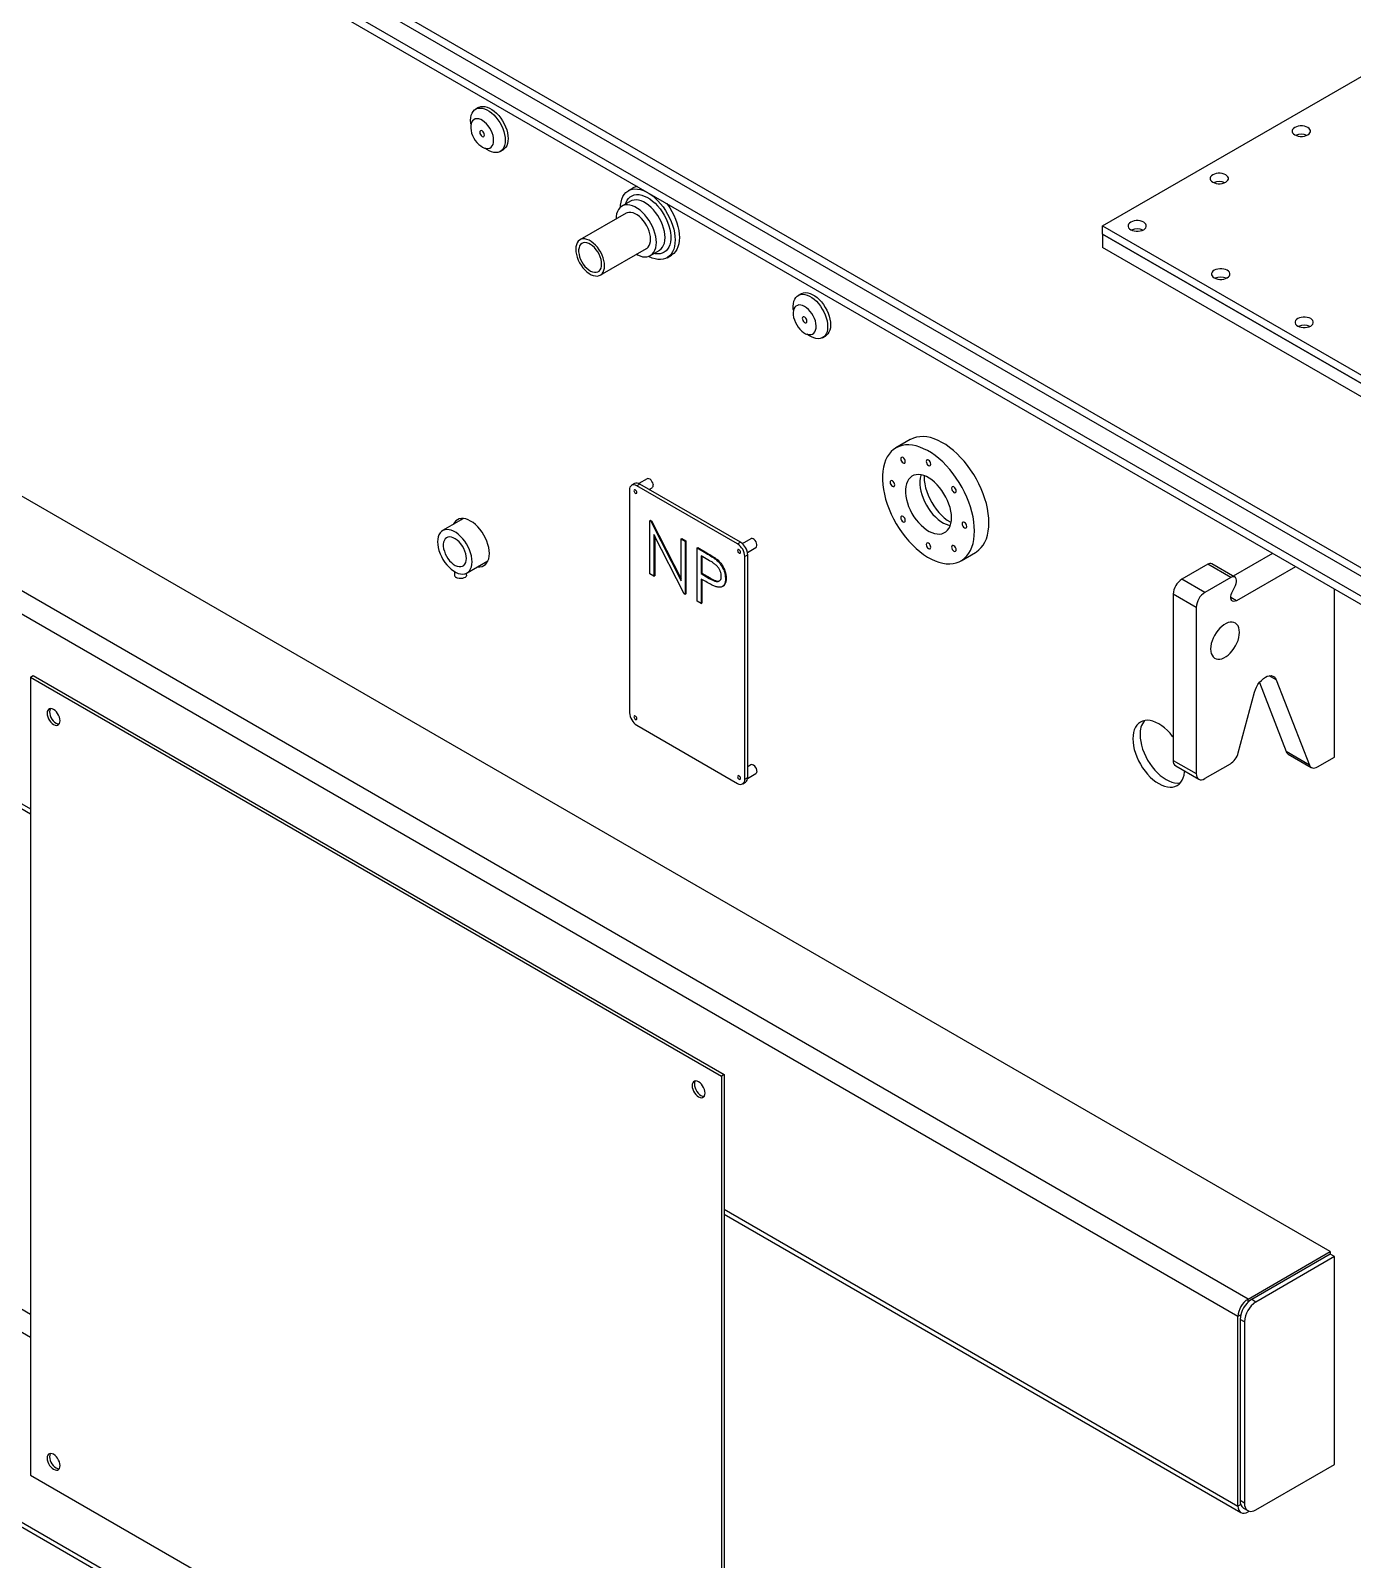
# Model space of a CAD drawing. Header units: inches. Extents: x 0 to 16.5, y 0 to 11.7.
# Drawn here: x 1.264 to 2.532, y 8.217 to 9.684 of the extents above; entities that cross this region are included whole.
import ezdxf

# ---------------------------------------------------------------- set-up
doc = ezdxf.new("R2010")
doc.units = ezdxf.units.IN
doc.header["$MEASUREMENT"] = 0

# ---------------------------------------------------------------- blocks, each defined once
blk = doc.blocks.new('Drawing View43')
at = {"color": 7, "linetype": 'Continuous', "lineweight": 25}
for p, q in [((1.4641, -0.3691), (-0.3672, 0.6881)), ((1.4641, -0.377), (-0.3672, 0.6801)), ((-0.3714, 0.6634), (1.4351, -0.3794)), ((-0.3714, 0.6554), (1.4351, -0.3874)), ((1.1754, -0.0175), (1.8383, 0.3652)), ((0.5767, 0.0961), (0.574, 0.0945)), ((0.5974, 0.0539), (0.6002, 0.0555)), ((0.7246, 0.0186), (0.7204, 0.0162)), ((0.7226, 0.0062), (0.7143, 0.0014)), ((0.7182, -0.0054), (0.674, -0.0309)), ((1.1754, -0.0175), (1.529, -0.2216)), ((1.1754, -0.0254), (1.1754, -0.0175)), ((1.1754, -0.0254), (1.529, -0.2296)), ((1.529, -0.2296), (1.1754, -0.0254)), ((1.1754, -0.0254), (1.1754, -0.0382)), ((0.6935, -0.0647), (0.7377, -0.0392)), ((0.7416, -0.046), (0.7499, -0.0412)), ((1.529, -0.2423), (1.1754, -0.0382)), ((1.3936, -1.0014), (-0.2554, -0.0495)), ((0.7576, -0.048), (0.7617, -0.0456)), ((0.8861, -0.0825), (0.8833, -0.0841)), ((1.3149, -1.0469), (-0.3341, -0.0949)), ((1.3052, -1.0636), (-0.3438, -0.1117)), ((0.9068, -0.1247), (0.9095, -0.1231)), ((0.9909, -0.2225), (0.9771, -0.2305)), ((0.7385, -0.2601), (0.7305, -0.2647)), ((0.7216, -0.2707), (0.7216, -0.4844)), ((0.7264, -0.2647), (0.7236, -0.2663)), ((0.7313, -0.2651), (0.7285, -0.2667)), ((0.8252, -0.3226), (0.7285, -0.2667)), ((0.828, -0.321), (0.7313, -0.2651)), ((0.7403, -0.2704), (0.7434, -0.2686)), ((-0.3438, -0.2935), (0.147, -0.5768)), ((-0.3409, -0.2997), (0.147, -0.5814)), ((0.5623, -0.2982), (0.5422, -0.3098)), ((0.741, -0.3003), (0.7417, -0.2999)), ((0.741, -0.3513), (0.741, -0.3003)), ((0.741, -0.3003), (0.7419, -0.3008)), ((0.7417, -0.2999), (0.7426, -0.3004)), ((0.7419, -0.3008), (0.7426, -0.3004)), ((0.7419, -0.3008), (0.7711, -0.3578)), ((0.7426, -0.3004), (0.7711, -0.356)), ((0.7741, -0.3704), (0.745, -0.3135)), ((0.745, -0.3135), (0.745, -0.3536)), ((0.7457, -0.3149), (0.7457, -0.3532)), ((0.7711, -0.3176), (0.7718, -0.3172)), ((0.7711, -0.3578), (0.7711, -0.3176)), ((0.7711, -0.3176), (0.775, -0.3199)), ((0.7718, -0.3172), (0.7757, -0.3195)), ((0.775, -0.3199), (0.7757, -0.3195)), ((0.775, -0.3199), (0.775, -0.3709)), ((0.7757, -0.3195), (0.7757, -0.3705)), ((0.8252, -0.3226), (0.828, -0.321)), ((0.838, -0.3175), (0.8297, -0.3223)), ((0.7864, -0.3264), (0.7871, -0.3261)), ((0.7864, -0.3264), (0.795, -0.3315)), ((0.7864, -0.3775), (0.7864, -0.3264)), ((0.7871, -0.3261), (0.7957, -0.3311)), ((0.7984, -0.3386), (0.7903, -0.334)), ((0.7903, -0.334), (0.7903, -0.351)), ((0.791, -0.3344), (0.791, -0.3506)), ((0.795, -0.3315), (0.7957, -0.3311)), ((0.8349, -0.3329), (0.8321, -0.3345)), ((0.8321, -0.5482), (0.8321, -0.3345)), ((0.8346, -0.3307), (0.8428, -0.326)), ((0.8349, -0.5466), (0.8349, -0.3329)), ((1.0396, -0.3387), (1.0534, -0.3308)), ((1.3384, -0.3316), (1.3006, -0.3534)), ((0.5536, -0.349), (0.5536, -0.3524)), ((0.5653, -0.3524), (0.5653, -0.3506)), ((0.5657, -0.3504), (0.5857, -0.3388)), ((0.745, -0.3536), (0.741, -0.3513)), ((0.791, -0.3506), (0.7903, -0.351)), ((0.7903, -0.351), (0.7981, -0.3556)), ((0.791, -0.3506), (0.7988, -0.3552)), ((0.8051, -0.338), (0.8058, -0.3376)), ((1.2762, -0.342), (1.2514, -0.3563)), ((1.2983, -0.3547), (1.2762, -0.342)), ((1.3022, -0.3543), (1.2801, -0.3416)), ((1.3605, -0.3444), (1.3039, -0.3771)), ((0.745, -0.3536), (0.7457, -0.3532)), ((0.7935, -0.358), (0.7903, -0.3562)), ((0.7903, -0.3562), (0.7903, -0.3798)), ((0.791, -0.3566), (0.791, -0.3794)), ((0.7988, -0.3552), (0.7981, -0.3556)), ((0.8104, -0.3635), (0.8113, -0.363)), ((0.8136, -0.3558), (0.8143, -0.3554)), ((1.2735, -0.3691), (1.2514, -0.3563)), ((1.2983, -0.3547), (1.2735, -0.3691)), ((1.2994, -0.3694), (1.3028, -0.3624)), ((1.3978, -0.527), (1.3978, -0.3659)), ((0.775, -0.3709), (0.7741, -0.3704)), ((0.775, -0.3709), (0.7757, -0.3705)), ((0.7903, -0.3798), (0.7864, -0.3775)), ((0.7903, -0.3798), (0.791, -0.3794)), ((1.2652, -0.3834), (1.2431, -0.3707)), ((1.2431, -0.3707), (1.2431, -0.5302)), ((1.3039, -0.3771), (1.2983, -0.3739)), ((1.2652, -0.3834), (1.2652, -0.5429)), ((0.147, -0.4503), (0.1493, -0.4489)), ((0.147, -0.4503), (0.147, -1.2158)), ((0.147, -0.4503), (0.8099, -0.833)), ((0.1493, -0.4489), (0.8122, -0.8316)), ((1.3419, -0.4528), (1.3353, -0.449)), ((1.3419, -0.4528), (1.3737, -0.5346)), ((1.3055, -0.5229), (1.3211, -0.4648)), ((1.3258, -0.4555), (1.3516, -0.5218)), ((0.7285, -0.4964), (0.8252, -0.5522)), ((1.3737, -0.5346), (1.3516, -0.5218)), ((1.3535, -0.5242), (1.3756, -0.537)), ((1.3815, -0.5364), (1.3978, -0.527)), ((0.838, -0.5344), (0.8349, -0.5362)), ((1.2431, -0.5302), (1.2652, -0.5429)), ((1.2455, -0.5355), (1.2676, -0.5483)), ((1.2977, -0.5337), (1.2735, -0.5477)), ((0.8301, -0.5527), (0.8328, -0.5511)), ((0.8321, -0.5482), (0.8349, -0.5466)), ((0.8348, -0.5475), (0.8428, -0.5429)), ((0.147, -1.0616), (-0.3341, -0.7839)), ((0.147, -1.0839), (-0.3438, -0.8006)), ((0.8122, -0.8316), (0.8099, -0.833)), ((0.8099, -0.833), (0.8099, -1.5985)), ((0.8122, -0.8316), (0.8122, -1.5971)), ((0.8122, -0.9608), (1.3052, -1.2454)), ((0.8122, -0.9654), (1.3081, -1.2517)), ((-0.3438, -0.9824), (1.3052, -1.9344)), ((-0.3409, -0.9887), (1.3081, -1.9406)), ((1.3149, -1.0469), (1.3936, -1.0014)), ((1.3936, -1.0038), (1.3184, -1.0473)), ((1.3978, -1.0062), (1.3225, -1.0497)), ((1.3936, -1.0014), (1.3936, -1.0038)), ((1.3978, -1.0062), (1.3936, -1.0038)), ((1.3978, -1.2056), (1.3978, -1.0062)), ((1.3149, -1.0499), (1.3149, -1.0469)), ((1.3225, -1.0497), (1.3184, -1.0473)), ((1.3079, -1.0621), (1.3052, -1.0636)), ((1.3052, -1.2454), (1.3052, -1.0636)), ((1.3115, -1.0688), (1.3073, -1.0664)), ((1.3073, -1.0664), (1.3073, -1.2402)), ((1.3115, -1.0688), (1.3115, -1.2426)), ((0.147, -1.2158), (0.8099, -1.5985)), ((1.3225, -1.249), (1.3978, -1.2056)), ((1.3079, -1.2439), (1.3052, -1.2454)), ((1.3115, -1.2426), (1.3073, -1.2402)), ((1.3105, -1.2474), (1.3147, -1.2498)), ((1.3149, -1.2499), (1.3149, -1.251)), ((1.3161, -1.2503), (1.3149, -1.251))]:
    blk.add_line(p, q, dxfattribs=at)
at = {"color": 7, "linetype": 'Continuous', "lineweight": 25, "flags": 128}
for points in [[(0.5691, 0.0838), (0.5693, 0.0863), (0.5697, 0.0886), (0.5705, 0.0906), (0.5715, 0.0923), (0.5728, 0.0937), (0.5744, 0.0947), (0.5761, 0.0953), (0.5781, 0.0956), (0.5802, 0.0954), (0.5823, 0.0949), (0.5846, 0.0939), (0.5868, 0.0926), (0.5891, 0.091), (0.5913, 0.089), (0.5933, 0.0868), (0.5953, 0.0843), (0.597, 0.0817), (0.5986, 0.0789), (0.5999, 0.076), (0.6009, 0.073), (0.6017, 0.0701), (0.6021, 0.0673), (0.6023, 0.0646), (0.6021, 0.0621), (0.6017, 0.0598), (0.6009, 0.0578), (0.5999, 0.0561), (0.5986, 0.0547), (0.597, 0.0537), (0.5953, 0.053), (0.5933, 0.0528), (0.5913, 0.053), (0.5891, 0.0535), (0.5868, 0.0544), (0.5846, 0.0558), (0.5827, 0.0571)], [(0.5767, 0.0961), (0.5772, 0.0963), (0.5789, 0.0969), (0.5808, 0.0972), (0.5829, 0.097), (0.5851, 0.0965), (0.5873, 0.0955), (0.5896, 0.0942), (0.5918, 0.0926), (0.594, 0.0906), (0.5961, 0.0884), (0.598, 0.0859), (0.5998, 0.0832), (0.6013, 0.0804), (0.6026, 0.0776), (0.6037, 0.0746), (0.6044, 0.0717), (0.6049, 0.0689), (0.605, 0.0662), (0.6049, 0.0637), (0.6044, 0.0614), (0.6037, 0.0594), (0.6026, 0.0577), (0.6013, 0.0563), (0.6002, 0.0555)], [(0.5694, 0.0801), (0.5693, 0.0811), (0.5691, 0.0838)], [(0.5912, 0.0646), (0.5911, 0.0669), (0.5906, 0.0692), (0.5898, 0.0717), (0.5888, 0.0741), (0.5875, 0.0764), (0.586, 0.0785), (0.5843, 0.0805), (0.5825, 0.0821), (0.5806, 0.0835), (0.5788, 0.0845), (0.5769, 0.0851), (0.5752, 0.0853), (0.5736, 0.0851), (0.5722, 0.0844), (0.571, 0.0834), (0.5701, 0.0821), (0.5695, 0.0804), (0.5692, 0.0784), (0.5692, 0.0763), (0.5695, 0.074), (0.5701, 0.0716), (0.571, 0.0691), (0.5722, 0.0668), (0.5736, 0.0645), (0.5752, 0.0625), (0.5769, 0.0607), (0.5788, 0.0592), (0.5806, 0.058), (0.5825, 0.0572), (0.5843, 0.0568), (0.586, 0.0568), (0.5875, 0.0572), (0.5888, 0.058), (0.5898, 0.0592), (0.5906, 0.0607), (0.5911, 0.0626), (0.5912, 0.0646)], [(0.5824, 0.0697), (0.5822, 0.0708), (0.5817, 0.0719), (0.581, 0.0729), (0.5802, 0.0736), (0.5793, 0.0739), (0.5786, 0.0737), (0.5781, 0.0732), (0.578, 0.0723), (0.5781, 0.0712), (0.5786, 0.0701), (0.5793, 0.0691), (0.5802, 0.0684), (0.581, 0.0681), (0.5817, 0.0683), (0.5822, 0.0688), (0.5824, 0.0697)], [(1.3598, 0.077), (1.3586, 0.0761), (1.3577, 0.0751), (1.3573, 0.074), (1.3573, 0.0728), (1.3577, 0.0717), (1.3586, 0.0707), (1.3598, 0.0698), (1.3613, 0.0691), (1.3631, 0.0686), (1.365, 0.0684), (1.367, 0.0684), (1.3689, 0.0686), (1.3707, 0.0691), (1.3722, 0.0698), (1.3734, 0.0707), (1.3743, 0.0717), (1.3747, 0.0728), (1.3747, 0.074), (1.3743, 0.0751), (1.3734, 0.0761), (1.3722, 0.077), (1.3707, 0.0777), (1.3689, 0.0782), (1.367, 0.0785), (1.365, 0.0785), (1.3631, 0.0782), (1.3613, 0.0777), (1.3598, 0.077)], [(1.2811, 0.0316), (1.2798, 0.0307), (1.279, 0.0296), (1.2785, 0.0285), (1.2785, 0.0274), (1.279, 0.0263), (1.2798, 0.0253), (1.2811, 0.0244), (1.2826, 0.0237), (1.2844, 0.0232), (1.2863, 0.0229), (1.2883, 0.0229), (1.2902, 0.0232), (1.292, 0.0237), (1.2935, 0.0244), (1.2947, 0.0253), (1.2956, 0.0263), (1.296, 0.0274), (1.296, 0.0285), (1.2956, 0.0296), (1.2947, 0.0307), (1.2935, 0.0316), (1.292, 0.0323), (1.2902, 0.0328), (1.2883, 0.033), (1.2863, 0.033), (1.2844, 0.0328), (1.2826, 0.0323), (1.2811, 0.0316)], [(0.7128, 0.0003), (0.7129, 0.0024), (0.7134, 0.0054), (0.7141, 0.0081), (0.7152, 0.0106), (0.7165, 0.0127), (0.7181, 0.0145), (0.7199, 0.0159), (0.722, 0.017), (0.7243, 0.0177), (0.7267, 0.018), (0.7293, 0.0179), (0.732, 0.0174), (0.7348, 0.0165), (0.7376, 0.0152), (0.7404, 0.0135), (0.7432, 0.0116), (0.746, 0.0092), (0.7487, 0.0066), (0.7513, 0.0038), (0.7537, 0.0007), (0.756, -0.0026), (0.7581, -0.0061), (0.7599, -0.0096), (0.7615, -0.0133), (0.7628, -0.0169), (0.7639, -0.0206), (0.7646, -0.0242), (0.7651, -0.0277), (0.7652, -0.031), (0.7651, -0.0342), (0.7646, -0.0372), (0.7639, -0.0399), (0.7628, -0.0424), (0.7615, -0.0445), (0.7599, -0.0463), (0.7581, -0.0477), (0.756, -0.0488), (0.7537, -0.0495), (0.7513, -0.0498), (0.7487, -0.0497), (0.746, -0.0491), (0.7432, -0.0483), (0.7404, -0.047), (0.7399, -0.0467)], [(0.7473, -0.0334), (0.7471, -0.0306), (0.7467, -0.0275), (0.7459, -0.0244), (0.7449, -0.0213), (0.7436, -0.0182), (0.742, -0.0151), (0.7403, -0.0122), (0.7383, -0.0094), (0.7362, -0.0068), (0.7339, -0.0045), (0.7316, -0.0024), (0.7292, -0.0007), (0.7267, 0.0007), (0.7243, 0.0017), (0.722, 0.0024), (0.7197, 0.0027), (0.7176, 0.0026), (0.7156, 0.002), (0.7139, 0.0011), (0.7123, -0.0001), (0.711, -0.0017), (0.71, -0.0037), (0.7092, -0.0059), (0.7088, -0.0084), (0.7086, -0.0109)], [(0.7178, 0.0034), (0.7183, 0.0049), (0.7193, 0.0071), (0.7207, 0.0089), (0.7223, 0.0104), (0.7241, 0.0115), (0.7261, 0.0123), (0.7283, 0.0126), (0.7307, 0.0125), (0.7332, 0.0121), (0.7357, 0.0112), (0.7383, 0.01), (0.741, 0.0084), (0.7436, 0.0064), (0.7461, 0.0042), (0.7485, 0.0017), (0.7508, -0.0011), (0.7529, -0.0041), (0.7549, -0.0073), (0.7566, -0.0106), (0.758, -0.0139), (0.7592, -0.0173), (0.7601, -0.0206), (0.7607, -0.0239), (0.7611, -0.0271), (0.7611, -0.0301), (0.7607, -0.033), (0.7601, -0.0356), (0.7592, -0.0379), (0.758, -0.0399), (0.7566, -0.0415), (0.7549, -0.0428), (0.7529, -0.0437), (0.7508, -0.0443), (0.7485, -0.0444), (0.7461, -0.0442), (0.7451, -0.0439)], [(0.7499, -0.0412), (0.7503, -0.0409), (0.7519, -0.0396), (0.7532, -0.038), (0.7542, -0.0361), (0.755, -0.0339), (0.7554, -0.0314), (0.7556, -0.0287), (0.7554, -0.0258), (0.755, -0.0228), (0.7542, -0.0197), (0.7532, -0.0165), (0.7519, -0.0134), (0.7503, -0.0103), (0.7486, -0.0074), (0.7466, -0.0046), (0.7445, -0.002), (0.7422, 0.0003), (0.7399, 0.0023), (0.7375, 0.0041), (0.735, 0.0055), (0.7326, 0.0065), (0.7303, 0.0072), (0.728, 0.0075), (0.7259, 0.0073), (0.7239, 0.0068), (0.7226, 0.0062)], [(0.7573, 0.0039), (0.7579, 0.0031), (0.7601, -0.0002), (0.7622, -0.0037), (0.764, -0.0072), (0.7656, -0.0109), (0.767, -0.0145), (0.768, -0.0182), (0.7688, -0.0218), (0.7692, -0.0253), (0.7694, -0.0287), (0.7692, -0.0318), (0.7688, -0.0348), (0.768, -0.0375), (0.767, -0.04), (0.7656, -0.0421), (0.764, -0.0439), (0.7622, -0.0453), (0.7617, -0.0456)], [(0.7418, -0.0302), (0.7416, -0.0278), (0.7411, -0.0252), (0.7404, -0.0225), (0.7394, -0.0199), (0.7381, -0.0173), (0.7366, -0.0148), (0.7349, -0.0125), (0.733, -0.0103), (0.731, -0.0085), (0.729, -0.007), (0.7269, -0.0058), (0.7249, -0.005), (0.7229, -0.0045), (0.721, -0.0045), (0.7193, -0.0048), (0.7182, -0.0054)], [(1.2023, -0.0139), (1.2011, -0.0148), (1.2003, -0.0158), (1.1998, -0.0169), (1.1998, -0.018), (1.2003, -0.0192), (1.2011, -0.0202), (1.2023, -0.0211), (1.2039, -0.0218), (1.2057, -0.0223), (1.2076, -0.0225), (1.2095, -0.0225), (1.2115, -0.0223), (1.2132, -0.0218), (1.2148, -0.0211), (1.216, -0.0202), (1.2169, -0.0192), (1.2173, -0.018), (1.2173, -0.0169), (1.2169, -0.0158), (1.216, -0.0148), (1.2148, -0.0139), (1.2132, -0.0132), (1.2115, -0.0127), (1.2095, -0.0124), (1.2076, -0.0124), (1.2057, -0.0127), (1.2039, -0.0132), (1.2023, -0.0139)], [(0.6976, -0.0558), (0.6974, -0.0533), (0.697, -0.0507), (0.6962, -0.0481), (0.6952, -0.0454), (0.6939, -0.0428), (0.6924, -0.0403), (0.6907, -0.038), (0.6888, -0.0359), (0.6868, -0.034), (0.6848, -0.0325), (0.6827, -0.0313), (0.6807, -0.0305), (0.6787, -0.03), (0.6769, -0.03), (0.6751, -0.0303), (0.6736, -0.0311), (0.6723, -0.0322), (0.6713, -0.0337), (0.6706, -0.0355), (0.6701, -0.0375), (0.6699, -0.0398), (0.6701, -0.0423), (0.6706, -0.0449), (0.6713, -0.0475), (0.6723, -0.0502), (0.6736, -0.0528), (0.6751, -0.0553), (0.6769, -0.0576), (0.6787, -0.0597), (0.6807, -0.0616), (0.6827, -0.0631), (0.6848, -0.0643), (0.6868, -0.0651), (0.6888, -0.0655), (0.6907, -0.0656), (0.6924, -0.0652), (0.6939, -0.0645), (0.6952, -0.0634), (0.6962, -0.0619), (0.697, -0.0601), (0.6974, -0.058), (0.6976, -0.0558)], [(0.6948, -0.0542), (0.6946, -0.0519), (0.6942, -0.0496), (0.6934, -0.0471), (0.6924, -0.0447), (0.6911, -0.0424), (0.6895, -0.0403), (0.6879, -0.0383), (0.6861, -0.0367), (0.6842, -0.0353), (0.6824, -0.0343), (0.6805, -0.0337), (0.6788, -0.0335), (0.6772, -0.0337), (0.6758, -0.0344), (0.6746, -0.0354), (0.6737, -0.0367), (0.6731, -0.0384), (0.6727, -0.0404), (0.6727, -0.0425), (0.6731, -0.0448), (0.6737, -0.0472), (0.6746, -0.0496), (0.6758, -0.052), (0.6772, -0.0543), (0.6788, -0.0563), (0.6805, -0.0581), (0.6824, -0.0596), (0.6842, -0.0608), (0.6861, -0.0616), (0.6879, -0.062), (0.6895, -0.062), (0.6911, -0.0616), (0.6924, -0.0608), (0.6934, -0.0596), (0.6942, -0.0581), (0.6946, -0.0562), (0.6948, -0.0542)], [(0.7281, -0.0447), (0.7292, -0.0453), (0.7316, -0.0463), (0.7339, -0.047), (0.7362, -0.0472), (0.7383, -0.0471), (0.7403, -0.0466), (0.742, -0.0457), (0.7436, -0.0444), (0.7449, -0.0428), (0.7459, -0.0409), (0.7467, -0.0386), (0.7471, -0.0361), (0.7473, -0.0334)], [(0.7377, -0.0392), (0.7381, -0.039), (0.7394, -0.0378), (0.7404, -0.0364), (0.7411, -0.0346), (0.7416, -0.0325), (0.7418, -0.0302)], [(1.2825, -0.0601), (1.2812, -0.061), (1.2804, -0.062), (1.2799, -0.0631), (1.2799, -0.0643), (1.2804, -0.0654), (1.2812, -0.0664), (1.2825, -0.0673), (1.284, -0.068), (1.2858, -0.0685), (1.2877, -0.0688), (1.2896, -0.0688), (1.2916, -0.0685), (1.2933, -0.068), (1.2949, -0.0673), (1.2961, -0.0664), (1.297, -0.0654), (1.2974, -0.0643), (1.2974, -0.0631), (1.297, -0.062), (1.2961, -0.061), (1.2949, -0.0601), (1.2933, -0.0594), (1.2916, -0.0589), (1.2896, -0.0587), (1.2877, -0.0587), (1.2858, -0.0589), (1.284, -0.0594), (1.2825, -0.0601)], [(0.8787, -0.0984), (0.8786, -0.0972), (0.8785, -0.0946), (0.8787, -0.0921), (0.8792, -0.0898), (0.88, -0.0878), (0.881, -0.0861), (0.8823, -0.0848), (0.8839, -0.0838), (0.8857, -0.0832), (0.8876, -0.083), (0.8897, -0.0832), (0.8919, -0.0838), (0.8942, -0.0848), (0.8964, -0.0861)], [(0.8861, -0.0825), (0.8867, -0.0822), (0.8885, -0.0816), (0.8904, -0.0814), (0.8925, -0.0816), (0.8947, -0.0822), (0.8969, -0.0832), (0.8992, -0.0845)], [(0.8964, -0.0861), (0.8987, -0.0878), (0.9008, -0.0898), (0.9029, -0.092), (0.9048, -0.0945), (0.9065, -0.0972), (0.9081, -0.1), (0.9093, -0.1029), (0.9103, -0.1058), (0.9111, -0.1087), (0.9115, -0.1115), (0.9116, -0.1142), (0.9114, -0.1167), (0.911, -0.119), (0.9102, -0.121), (0.9091, -0.1227), (0.9078, -0.124), (0.9062, -0.125), (0.9044, -0.1256), (0.9025, -0.1258), (0.9004, -0.1256), (0.8982, -0.125), (0.896, -0.124), (0.8937, -0.1227), (0.892, -0.1214)], [(0.8992, -0.0845), (0.9014, -0.0862), (0.9036, -0.0882), (0.9056, -0.0904), (0.9076, -0.0929), (0.9093, -0.0956), (0.9108, -0.0984), (0.9121, -0.1013), (0.9131, -0.1042), (0.9138, -0.1071), (0.9143, -0.1099), (0.9144, -0.1126), (0.9142, -0.1151), (0.9137, -0.1174), (0.9129, -0.1194), (0.9119, -0.1211), (0.9105, -0.1224), (0.9095, -0.1231)], [(0.8886, -0.1198), (0.8905, -0.1209), (0.8924, -0.1215), (0.8941, -0.1218), (0.8958, -0.1217), (0.8972, -0.1212), (0.8984, -0.1203), (0.8994, -0.119), (0.9001, -0.1174), (0.9005, -0.1155), (0.9006, -0.1134), (0.9003, -0.1111), (0.8998, -0.1087), (0.8989, -0.1063), (0.8978, -0.1039), (0.8965, -0.1016), (0.8949, -0.0995), (0.8932, -0.0976), (0.8914, -0.0961), (0.8895, -0.0948), (0.8876, -0.0939), (0.8858, -0.0934), (0.8841, -0.0933), (0.8826, -0.0937), (0.8812, -0.0944), (0.8801, -0.0955), (0.8793, -0.0969), (0.8787, -0.0987), (0.8785, -0.1007), (0.8786, -0.1029), (0.879, -0.1053), (0.8797, -0.1077), (0.8807, -0.1101), (0.8819, -0.1124), (0.8834, -0.1146), (0.885, -0.1166), (0.8868, -0.1184), (0.8886, -0.1198)], [(0.8894, -0.11), (0.8902, -0.1104), (0.891, -0.1104), (0.8915, -0.1099), (0.8917, -0.1091), (0.8917, -0.108), (0.8912, -0.1069), (0.8906, -0.1059), (0.8897, -0.1051), (0.8889, -0.1048), (0.8881, -0.1048), (0.8876, -0.1053), (0.8873, -0.1061), (0.8874, -0.1071), (0.8878, -0.1083), (0.8885, -0.1093), (0.8894, -0.11)], [(1.3626, -0.1064), (1.3613, -0.1073), (1.3605, -0.1083), (1.36, -0.1094), (1.36, -0.1105), (1.3605, -0.1116), (1.3613, -0.1127), (1.3626, -0.1135), (1.3641, -0.1143), (1.3659, -0.1147), (1.3678, -0.115), (1.3698, -0.115), (1.3717, -0.1147), (1.3734, -0.1143), (1.375, -0.1135), (1.3762, -0.1127), (1.3771, -0.1116), (1.3775, -0.1105), (1.3775, -0.1094), (1.3771, -0.1083), (1.3762, -0.1073), (1.375, -0.1064), (1.3734, -0.1057), (1.3717, -0.1052), (1.3698, -0.1049), (1.3678, -0.1049), (1.3659, -0.1052), (1.3641, -0.1057), (1.3626, -0.1064)], [(1.0663, -0.3021), (1.0662, -0.2978), (1.0657, -0.2933), (1.0649, -0.2886), (1.0639, -0.2839), (1.0625, -0.2792), (1.0608, -0.2744), (1.0589, -0.2696), (1.0568, -0.2649), (1.0543, -0.2603), (1.0517, -0.2558), (1.0488, -0.2514), (1.0458, -0.2472), (1.0426, -0.2432), (1.0392, -0.2395), (1.0358, -0.236), (1.0322, -0.2328), (1.0286, -0.2299), (1.0249, -0.2273), (1.0212, -0.2251), (1.0175, -0.2232), (1.0138, -0.2217), (1.0102, -0.2206), (1.0067, -0.2199), (1.0033, -0.2196), (1, -0.2197), (0.9969, -0.2202), (0.9939, -0.221), (0.9912, -0.2223), (0.9909, -0.2225)], [(1.0525, -0.3101), (1.0523, -0.3057), (1.0519, -0.3012), (1.0511, -0.2966), (1.05, -0.2919), (1.0487, -0.2871), (1.047, -0.2824), (1.0451, -0.2776), (1.0429, -0.2729), (1.0405, -0.2683), (1.0379, -0.2637), (1.035, -0.2594), (1.032, -0.2552), (1.0288, -0.2512), (1.0254, -0.2474), (1.022, -0.2439), (1.0184, -0.2407), (1.0148, -0.2378), (1.0111, -0.2353), (1.0074, -0.233), (1.0037, -0.2312), (1, -0.2297), (0.9964, -0.2286), (0.9929, -0.2279), (0.9895, -0.2276), (0.9862, -0.2276), (0.9831, -0.2281), (0.9801, -0.229), (0.9774, -0.2303), (0.9749, -0.2319), (0.9726, -0.234), (0.9705, -0.2363), (0.9687, -0.2391), (0.9672, -0.2421), (0.966, -0.2454), (0.9651, -0.249), (0.9645, -0.2529), (0.9642, -0.257), (0.9642, -0.2612), (0.9645, -0.2657), (0.9651, -0.2703), (0.966, -0.2749), (0.9672, -0.2797), (0.9687, -0.2844), (0.9705, -0.2892), (0.9726, -0.294), (0.9749, -0.2986), (0.9774, -0.3032), (0.9801, -0.3077), (0.9831, -0.3119), (0.9862, -0.316), (0.9895, -0.3199), (0.9929, -0.3235), (0.9964, -0.3269), (1, -0.3299), (1.0037, -0.3327), (1.0074, -0.3351), (1.0111, -0.3371), (1.0148, -0.3388), (1.0184, -0.3401), (1.022, -0.341), (1.0254, -0.3415), (1.0288, -0.3416), (1.032, -0.3414), (1.035, -0.3407), (1.0379, -0.3396), (1.0405, -0.3381), (1.0429, -0.3363), (1.0451, -0.3341), (1.047, -0.3315), (1.0487, -0.3287), (1.05, -0.3255), (1.0511, -0.322), (1.0519, -0.3183), (1.0523, -0.3143), (1.0525, -0.3101)], [(0.9861, -0.2436), (0.9859, -0.2425), (0.9855, -0.2414), (0.9847, -0.2404), (0.9839, -0.2397), (0.983, -0.2394), (0.9823, -0.2396), (0.9818, -0.2401), (0.9817, -0.241), (0.9818, -0.2421), (0.9823, -0.2432), (0.983, -0.2442), (0.9839, -0.2449), (0.9847, -0.2452), (0.9855, -0.245), (0.9859, -0.2445), (0.9861, -0.2436)], [(1.0105, -0.246), (1.0104, -0.2449), (1.0099, -0.2438), (1.0092, -0.2428), (1.0083, -0.2422), (1.0075, -0.2419), (1.0067, -0.242), (1.0063, -0.2426), (1.0061, -0.2434), (1.0063, -0.2445), (1.0067, -0.2456), (1.0075, -0.2466), (1.0083, -0.2473), (1.0092, -0.2476), (1.0099, -0.2474), (1.0104, -0.2469), (1.0105, -0.246)], [(0.7444, -0.2663), (0.7443, -0.2651), (0.7438, -0.2638), (0.7431, -0.2625), (0.7422, -0.2614), (0.7412, -0.2605), (0.7402, -0.26), (0.7392, -0.2599), (0.7385, -0.2601)], [(0.976, -0.2659), (0.9758, -0.2649), (0.9754, -0.2638), (0.9746, -0.2628), (0.9738, -0.2621), (0.9729, -0.2618), (0.9722, -0.2619), (0.9717, -0.2625), (0.9716, -0.2634), (0.9717, -0.2645), (0.9722, -0.2656), (0.9729, -0.2665), (0.9738, -0.2672), (0.9746, -0.2675), (0.9754, -0.2674), (0.9758, -0.2668), (0.976, -0.2659)], [(1.0304, -0.2974), (1.0303, -0.2942), (1.0298, -0.291), (1.029, -0.2877), (1.028, -0.2843), (1.0266, -0.2809), (1.025, -0.2776), (1.0232, -0.2744), (1.0212, -0.2713), (1.019, -0.2684), (1.0166, -0.2657), (1.0141, -0.2633), (1.0116, -0.2612), (1.009, -0.2595), (1.0063, -0.258), (1.0038, -0.257), (1.0012, -0.2563), (0.9988, -0.2561), (0.9965, -0.2562), (0.9944, -0.2567), (0.9925, -0.2577), (0.9907, -0.259), (0.9893, -0.2606), (0.9881, -0.2626), (0.9872, -0.2649), (0.9866, -0.2675), (0.9862, -0.2703), (0.9862, -0.2734), (0.9866, -0.2766), (0.9872, -0.2798), (0.9881, -0.2832), (0.9893, -0.2866), (0.9907, -0.2899), (0.9925, -0.2932), (0.9944, -0.2964), (0.9965, -0.2994), (0.9988, -0.3021), (1.0012, -0.3047), (1.0038, -0.3069), (1.0063, -0.3089), (1.009, -0.3105), (1.0116, -0.3117), (1.0141, -0.3126), (1.0166, -0.313), (1.019, -0.3131), (1.0212, -0.3128), (1.0232, -0.312), (1.025, -0.3109), (1.0266, -0.3094), (1.028, -0.3076), (1.029, -0.3054), (1.0298, -0.303), (1.0303, -0.3003), (1.0304, -0.2974)], [(1.0012, -0.2563), (1.001, -0.257), (1.0004, -0.2596), (1.0001, -0.2624), (1.0001, -0.2654), (1.0004, -0.2686), (1.001, -0.2719), (1.0019, -0.2752), (1.0031, -0.2786), (1.0046, -0.282), (1.0063, -0.2852), (1.0082, -0.2884), (1.0103, -0.2914), (1.0126, -0.2942), (1.015, -0.2967), (1.0176, -0.299), (1.0202, -0.3009), (1.0228, -0.3025), (1.0254, -0.3037), (1.0279, -0.3046), (1.0292, -0.3049)], [(1.0042, -0.2571), (1.0042, -0.2583), (1.0043, -0.2616), (1.0048, -0.265), (1.0056, -0.2686), (1.0066, -0.2722), (1.008, -0.2758), (1.0096, -0.2793), (1.0114, -0.2828), (1.0135, -0.2861), (1.0158, -0.2893), (1.0182, -0.2923), (1.0208, -0.295), (1.0235, -0.2974), (1.0262, -0.2996), (1.029, -0.3013), (1.03, -0.3019)], [(0.7285, -0.2731), (0.7284, -0.2725), (0.7281, -0.2718), (0.7277, -0.2712), (0.7271, -0.2707), (0.7266, -0.2705), (0.7262, -0.2706), (0.7259, -0.271), (0.7258, -0.2715), (0.7259, -0.2722), (0.7262, -0.2729), (0.7266, -0.2735), (0.7271, -0.2739), (0.7277, -0.2741), (0.7281, -0.274), (0.7284, -0.2737), (0.7285, -0.2731)], [(1.0349, -0.2718), (1.0348, -0.2707), (1.0343, -0.2696), (1.0336, -0.2686), (1.0327, -0.2679), (1.0319, -0.2676), (1.0312, -0.2678), (1.0307, -0.2683), (1.0305, -0.2692), (1.0307, -0.2703), (1.0312, -0.2714), (1.0319, -0.2724), (1.0327, -0.2731), (1.0336, -0.2734), (1.0343, -0.2732), (1.0348, -0.2727), (1.0349, -0.2718)], [(0.5871, -0.3317), (0.5869, -0.3289), (0.5865, -0.326), (0.5857, -0.323), (0.5847, -0.3199), (0.5834, -0.3169), (0.5818, -0.314), (0.5801, -0.3112), (0.5781, -0.3085), (0.576, -0.3061), (0.5738, -0.304), (0.5715, -0.3021), (0.5691, -0.3006), (0.5668, -0.2994), (0.5645, -0.2986), (0.5623, -0.2982), (0.5602, -0.2982), (0.5582, -0.2986), (0.5564, -0.2993), (0.5549, -0.3005), (0.5536, -0.302), (0.5525, -0.3038), (0.5525, -0.3038)], [(0.5604, -0.2982), (0.5594, -0.2998), (0.5594, -0.2999)], [(0.9861, -0.3), (0.9859, -0.2989), (0.9855, -0.2978), (0.9847, -0.2968), (0.9839, -0.2961), (0.983, -0.2958), (0.9823, -0.296), (0.9818, -0.2965), (0.9817, -0.2974), (0.9818, -0.2985), (0.9823, -0.2996), (0.983, -0.3006), (0.9839, -0.3013), (0.9847, -0.3016), (0.9855, -0.3014), (0.9859, -0.3009), (0.9861, -0.3)], [(1.0451, -0.3058), (1.0449, -0.3047), (1.0444, -0.3036), (1.0437, -0.3026), (1.0428, -0.302), (1.042, -0.3017), (1.0413, -0.3018), (1.0408, -0.3024), (1.0406, -0.3032), (1.0408, -0.3043), (1.0413, -0.3054), (1.042, -0.3064), (1.0428, -0.3071), (1.0437, -0.3074), (1.0444, -0.3072), (1.0449, -0.3067), (1.0451, -0.3058)], [(1.0534, -0.3308), (1.0543, -0.3302), (1.0568, -0.3283), (1.0589, -0.3261), (1.0608, -0.3236), (1.0625, -0.3207), (1.0639, -0.3175), (1.0649, -0.314), (1.0657, -0.3103), (1.0662, -0.3063), (1.0663, -0.3021)], [(0.5705, -0.3397), (0.5704, -0.337), (0.5699, -0.3341), (0.5691, -0.3312), (0.5681, -0.3283), (0.5668, -0.3254), (0.5652, -0.3226), (0.5635, -0.32), (0.5616, -0.3175), (0.5595, -0.3153), (0.5573, -0.3133), (0.5551, -0.3116), (0.5528, -0.3103), (0.5506, -0.3094), (0.5484, -0.3089), (0.5463, -0.3087), (0.5444, -0.3089), (0.5426, -0.3096), (0.5411, -0.3106), (0.5398, -0.312), (0.5387, -0.3137), (0.538, -0.3157), (0.5375, -0.318), (0.5374, -0.3205), (0.5375, -0.3232), (0.538, -0.326), (0.5387, -0.3289), (0.5398, -0.3319), (0.5411, -0.3347), (0.5426, -0.3375), (0.5444, -0.3402), (0.5463, -0.3427), (0.5484, -0.3449), (0.5506, -0.3469), (0.5528, -0.3485), (0.5551, -0.3498), (0.5573, -0.3508), (0.5595, -0.3513), (0.5616, -0.3515), (0.5635, -0.3512), (0.5652, -0.3506), (0.5668, -0.3496), (0.5681, -0.3482), (0.5691, -0.3465), (0.5699, -0.3445), (0.5704, -0.3422), (0.5705, -0.3397)], [(0.565, -0.3365), (0.5648, -0.3342), (0.5644, -0.3319), (0.5636, -0.3294), (0.5625, -0.327), (0.5612, -0.3247), (0.5597, -0.3226), (0.5581, -0.3206), (0.5563, -0.319), (0.5544, -0.3176), (0.5525, -0.3166), (0.5507, -0.316), (0.549, -0.3158), (0.5474, -0.316), (0.546, -0.3167), (0.5448, -0.3177), (0.5439, -0.319), (0.5432, -0.3207), (0.5429, -0.3227), (0.5429, -0.3248), (0.5432, -0.3271), (0.5439, -0.3295), (0.5448, -0.3319), (0.546, -0.3343), (0.5474, -0.3366), (0.549, -0.3386), (0.5507, -0.3404), (0.5525, -0.3419), (0.5544, -0.3431), (0.5563, -0.3439), (0.5581, -0.3443), (0.5597, -0.3443), (0.5612, -0.3439), (0.5625, -0.3431), (0.5636, -0.3419), (0.5644, -0.3404), (0.5648, -0.3385), (0.565, -0.3365)], [(0.8435, -0.3252), (0.8438, -0.3242), (0.8438, -0.323), (0.8435, -0.3217), (0.8429, -0.3204), (0.8421, -0.3192), (0.8411, -0.3183), (0.8401, -0.3176), (0.8391, -0.3173), (0.8382, -0.3174), (0.838, -0.3175)], [(1.0105, -0.3257), (1.0104, -0.3247), (1.0099, -0.3236), (1.0092, -0.3226), (1.0083, -0.3219), (1.0075, -0.3216), (1.0067, -0.3217), (1.0063, -0.3223), (1.0061, -0.3232), (1.0063, -0.3243), (1.0067, -0.3254), (1.0075, -0.3263), (1.0083, -0.327), (1.0092, -0.3273), (1.0099, -0.3272), (1.0104, -0.3266), (1.0105, -0.3257)], [(0.576, -0.3444), (0.576, -0.3444), (0.5781, -0.3445), (0.5801, -0.3441), (0.5818, -0.3433), (0.5834, -0.3422), (0.5847, -0.3407), (0.5857, -0.3388), (0.5865, -0.3367), (0.5869, -0.3343), (0.5871, -0.3317)], [(0.828, -0.3305), (0.8279, -0.3299), (0.8276, -0.3292), (0.8271, -0.3286), (0.8266, -0.3281), (0.8261, -0.3279), (0.8256, -0.328), (0.8253, -0.3284), (0.8252, -0.3289), (0.8253, -0.3296), (0.8256, -0.3303), (0.8261, -0.3309), (0.8266, -0.3313), (0.8271, -0.3315), (0.8276, -0.3314), (0.8279, -0.3311), (0.828, -0.3305)], [(0.8428, -0.326), (0.843, -0.3259), (0.8435, -0.3252)], [(1.0349, -0.3282), (1.0348, -0.3271), (1.0343, -0.326), (1.0336, -0.325), (1.0327, -0.3243), (1.0319, -0.324), (1.0312, -0.3242), (1.0307, -0.3247), (1.0305, -0.3256), (1.0307, -0.3267), (1.0312, -0.3278), (1.0319, -0.3288), (1.0327, -0.3294), (1.0336, -0.3297), (1.0343, -0.3296), (1.0348, -0.329), (1.0349, -0.3282)], [(0.5829, -0.3405), (0.5829, -0.3405), (0.5848, -0.3405)], [(0.5653, -0.3524), (0.5652, -0.353), (0.5648, -0.3539), (0.5639, -0.3546), (0.5627, -0.3552), (0.5612, -0.3556), (0.5597, -0.3558), (0.5581, -0.3557), (0.5566, -0.3554), (0.5553, -0.3548)], [(1.3028, -0.3624), (1.3034, -0.3606), (1.3038, -0.3589), (1.3038, -0.3573), (1.3035, -0.356), (1.3029, -0.3549), (1.302, -0.3542), (1.3009, -0.354), (1.2997, -0.3541), (1.2983, -0.3547)], [(1.3039, -0.3771), (1.3025, -0.3776), (1.3012, -0.3778), (1.3001, -0.3775), (1.2993, -0.3769), (1.2986, -0.3758), (1.2984, -0.3744), (1.2984, -0.3729), (1.2988, -0.3711), (1.2994, -0.3694)], [(1.3066, -0.4074), (1.3065, -0.4051), (1.306, -0.403), (1.3053, -0.4012), (1.3042, -0.3998), (1.3029, -0.3986), (1.3014, -0.3979), (1.2997, -0.3975), (1.2979, -0.3976), (1.2959, -0.398), (1.2938, -0.3988), (1.2918, -0.4), (1.2897, -0.4016), (1.2878, -0.4034), (1.2859, -0.4055), (1.2842, -0.4078), (1.2827, -0.4103), (1.2814, -0.4129), (1.2804, -0.4156), (1.2796, -0.4182), (1.2792, -0.4208), (1.279, -0.4233), (1.2792, -0.4256), (1.2796, -0.4276), (1.2804, -0.4294), (1.2814, -0.4309), (1.2827, -0.432), (1.2842, -0.4328), (1.2859, -0.4331), (1.2878, -0.4331), (1.2897, -0.4326), (1.2918, -0.4318), (1.2938, -0.4306), (1.2959, -0.4291), (1.2979, -0.4273), (1.2997, -0.4252), (1.3014, -0.4228), (1.3029, -0.4203), (1.3042, -0.4177), (1.3053, -0.4151), (1.306, -0.4124), (1.3065, -0.4098), (1.3066, -0.4074)], [(1.3211, -0.4648), (1.3219, -0.4623), (1.323, -0.4598), (1.3244, -0.4575), (1.326, -0.4553), (1.3277, -0.4534), (1.3296, -0.4517), (1.3315, -0.4504), (1.3334, -0.4495), (1.3352, -0.449), (1.337, -0.4489), (1.3386, -0.4493), (1.3399, -0.4501), (1.341, -0.4513), (1.3419, -0.4528)], [(0.1753, -0.4921), (0.1751, -0.4904), (0.1747, -0.4887), (0.1739, -0.4869), (0.1729, -0.4852), (0.1718, -0.4836), (0.1705, -0.4823), (0.1691, -0.4814), (0.1677, -0.4807), (0.1664, -0.4805), (0.1652, -0.4807), (0.1642, -0.4813), (0.1635, -0.4822), (0.163, -0.4834), (0.1629, -0.4849), (0.163, -0.4866), (0.1635, -0.4884), (0.1642, -0.4902), (0.1652, -0.4919), (0.1664, -0.4934), (0.1677, -0.4947), (0.1691, -0.4957), (0.1705, -0.4963), (0.1718, -0.4966), (0.1729, -0.4964), (0.1739, -0.4958), (0.1747, -0.4949), (0.1751, -0.4936), (0.1753, -0.4921)], [(0.166, -0.4805), (0.1658, -0.4809), (0.1653, -0.4821), (0.1652, -0.4836), (0.1653, -0.4853), (0.1658, -0.4871), (0.1665, -0.4889), (0.1675, -0.4906), (0.1687, -0.4921), (0.17, -0.4934), (0.1714, -0.4944), (0.1728, -0.495), (0.1741, -0.4952), (0.1745, -0.4952)], [(0.7285, -0.49), (0.7284, -0.4893), (0.7281, -0.4887), (0.7277, -0.488), (0.7271, -0.4876), (0.7266, -0.4874), (0.7262, -0.4875), (0.7259, -0.4879), (0.7258, -0.4884), (0.7259, -0.4891), (0.7262, -0.4898), (0.7266, -0.4904), (0.7271, -0.4908), (0.7277, -0.491), (0.7281, -0.4909), (0.7284, -0.4906), (0.7285, -0.49)], [(1.2431, -0.5079), (1.2425, -0.5071), (1.2401, -0.5042), (1.2375, -0.5014), (1.2348, -0.499), (1.2321, -0.4969), (1.2293, -0.4951), (1.2265, -0.4937), (1.2237, -0.4926), (1.2211, -0.492), (1.2185, -0.4917), (1.2161, -0.4919), (1.2138, -0.4924), (1.2117, -0.4934), (1.2098, -0.4947), (1.2082, -0.4964), (1.2069, -0.4984), (1.2058, -0.5008), (1.205, -0.5034), (1.2046, -0.5063), (1.2044, -0.5094), (1.2046, -0.5128), (1.205, -0.5162), (1.2058, -0.5197), (1.2069, -0.5233), (1.2082, -0.5269), (1.2098, -0.5305), (1.2117, -0.5339), (1.2138, -0.5373), (1.2161, -0.5405), (1.2185, -0.5434), (1.2211, -0.5462), (1.2237, -0.5486), (1.2265, -0.5507), (1.2293, -0.5525), (1.2321, -0.5539), (1.2348, -0.555), (1.2375, -0.5556), (1.2401, -0.5559), (1.2425, -0.5557), (1.2448, -0.5552), (1.2469, -0.5542), (1.2487, -0.5529), (1.2503, -0.5512), (1.2517, -0.5492), (1.2527, -0.5468), (1.2535, -0.5442), (1.254, -0.5413), (1.2541, -0.5404)], [(1.2113, -0.5055), (1.2115, -0.5088), (1.2119, -0.5122), (1.2127, -0.5157), (1.2138, -0.5193), (1.2151, -0.5229), (1.2167, -0.5265), (1.2186, -0.53), (1.2207, -0.5333), (1.223, -0.5365), (1.2254, -0.5394), (1.228, -0.5422), (1.2307, -0.5446), (1.2334, -0.5467), (1.2362, -0.5485), (1.239, -0.5499), (1.2417, -0.551), (1.2444, -0.5516), (1.247, -0.5519), (1.2494, -0.5518), (1.25, -0.5517)], [(0.8438, -0.5406), (0.8437, -0.5394), (0.8432, -0.538), (0.8425, -0.5368), (0.8417, -0.5357), (0.8406, -0.5348), (0.8396, -0.5343), (0.8387, -0.5342), (0.838, -0.5344)], [(1.3737, -0.5346), (1.3742, -0.5356), (1.3749, -0.5364), (1.3757, -0.537), (1.3767, -0.5374), (1.3778, -0.5375), (1.379, -0.5374), (1.3802, -0.537), (1.3815, -0.5364)], [(0.828, -0.5474), (0.8279, -0.5467), (0.8276, -0.5461), (0.8271, -0.5455), (0.8266, -0.545), (0.8261, -0.5448), (0.8256, -0.5449), (0.8253, -0.5453), (0.8252, -0.5458), (0.8253, -0.5465), (0.8256, -0.5472), (0.8261, -0.5478), (0.8266, -0.5482), (0.8271, -0.5484), (0.8276, -0.5483), (0.8279, -0.548), (0.828, -0.5474)], [(1.2652, -0.5429), (1.2653, -0.5447), (1.2658, -0.5462), (1.2666, -0.5474), (1.2676, -0.5483), (1.2689, -0.5487), (1.2703, -0.5488), (1.2719, -0.5484), (1.2735, -0.5477)], [(0.794, -0.8493), (0.7938, -0.8476), (0.7934, -0.8458), (0.7926, -0.844), (0.7917, -0.8423), (0.7905, -0.8408), (0.7892, -0.8395), (0.7878, -0.8385), (0.7864, -0.8379), (0.7851, -0.8377), (0.7839, -0.8379), (0.7829, -0.8384), (0.7822, -0.8394), (0.7817, -0.8406), (0.7816, -0.8421), (0.7817, -0.8438), (0.7822, -0.8456), (0.7829, -0.8474), (0.7839, -0.8491), (0.7851, -0.8506), (0.7864, -0.8519), (0.7878, -0.8529), (0.7892, -0.8535), (0.7905, -0.8537), (0.7917, -0.8536), (0.7926, -0.853), (0.7934, -0.8521), (0.7938, -0.8508), (0.794, -0.8493)], [(0.7847, -0.8377), (0.7845, -0.838), (0.784, -0.8393), (0.7839, -0.8408), (0.784, -0.8425), (0.7845, -0.8443), (0.7852, -0.846), (0.7862, -0.8478), (0.7874, -0.8493), (0.7887, -0.8506), (0.7901, -0.8516), (0.7915, -0.8522), (0.7928, -0.8524), (0.7932, -0.8524)], [(0.1753, -1.2066), (0.1751, -1.2049), (0.1747, -1.2031), (0.1739, -1.2013), (0.1729, -1.1996), (0.1718, -1.1981), (0.1705, -1.1968), (0.1691, -1.1958), (0.1677, -1.1952), (0.1664, -1.195), (0.1652, -1.1952), (0.1642, -1.1957), (0.1635, -1.1967), (0.163, -1.1979), (0.1629, -1.1994), (0.163, -1.2011), (0.1635, -1.2029), (0.1642, -1.2047), (0.1652, -1.2064), (0.1664, -1.2079), (0.1677, -1.2092), (0.1691, -1.2102), (0.1705, -1.2108), (0.1718, -1.211), (0.1729, -1.2109), (0.1739, -1.2103), (0.1747, -1.2094), (0.1751, -1.2081), (0.1753, -1.2066)], [(0.166, -1.195), (0.1658, -1.1953), (0.1653, -1.1966), (0.1652, -1.1981), (0.1653, -1.1998), (0.1658, -1.2016), (0.1665, -1.2033), (0.1675, -1.205), (0.1687, -1.2066), (0.17, -1.2079), (0.1714, -1.2089), (0.1728, -1.2095), (0.1741, -1.2097), (0.1745, -1.2097)], [(1.3052, -1.2454), (1.3054, -1.2475), (1.306, -1.2493), (1.3069, -1.2507), (1.3081, -1.2517), (1.3095, -1.2522), (1.3112, -1.2523), (1.313, -1.2519), (1.3149, -1.251)], [(1.3115, -1.2426), (1.3116, -1.2448), (1.3121, -1.2466), (1.3129, -1.2482), (1.314, -1.2493), (1.3154, -1.2501), (1.317, -1.2505), (1.3187, -1.2504), (1.3206, -1.2499), (1.3225, -1.249)]]:
    blk.add_lwpolyline(points, dxfattribs=at)
at = {"color": 7, "linetype": 'Continuous', "lineweight": 25}
for centre, radius, start, end in [((1.366, 0.0567), 0.0138, 66.8051, 113.1949), ((0.731, 0.0074), 0.013, 98.9706, 119.7414), ((1.2873, 0.0113), 0.0138, 66.8051, 113.1949), ((1.2086, -0.0341), 0.0138, 66.8051, 113.1949), ((1.2887, -0.0804), 0.0138, 66.8051, 113.1949), ((1.3688, -0.1266), 0.0138, 66.8051, 113.1949), ((0.7258, -0.27), 0.00426, 50.7967, 189.214), ((0.7284, -0.2691), 0.00491, 54.3824, 114.3071), ((0.742, -0.2666), 0.00239, 304.8223, 6.4898), ((0.8171, -0.3352), 0.015, 2.6055, 57.3945), ((0.8199, -0.3336), 0.015, 2.6055, 57.3945), ((1.2785, -0.345), 0.00378, 64.3427, 126.9678), ((0.5565, -0.3521), 0.00292, 185.3828, 245.9373), ((1.2611, -0.3715), 0.018, 122.6055, 177.3945), ((1.2832, -0.3842), 0.018, 122.6055, 177.3945), ((0.7366, -0.4838), 0.015, 182.6055, 237.3945), ((1.2314, -0.5043), 0.0201, 142.2355, 183.4406), ((1.2878, -0.5183), 0.0183, 302.89, 345.3977), ((1.3558, -0.5203), 0.00453, 199.4518, 238.767), ((0.8415, -0.5409), 0.00239, 304.8223, 6.4898), ((1.2488, -0.5308), 0.00578, 173.7012, 234.9867), ((0.8279, -0.5489), 0.00426, 230.7967, 9.214), ((0.8302, -0.5472), 0.00468, 304.0564, 7.2558), ((1.3262, -1.0646), 0.021, 122.6055, 177.3945), ((1.3312, -1.0674), 0.0239, 122.4764, 177.5236), ((1.3353, -1.0698), 0.0239, 122.4764, 177.5236), ((1.3149, -1.2411), 0.00765, 173.4667, 235.2211)]:
    blk.add_arc(centre, radius, start, end, dxfattribs=at)
for points, knots in [([(0.795, -0.3315), (0.7969, -0.3326), (0.7995, -0.3341), (0.8029, -0.3363), (0.8044, -0.3375), (0.8051, -0.338)], [0, 0, 0, 0, 0.560076, 0.780105, 1, 1, 1, 1]), ([(0.7957, -0.3311), (0.7976, -0.3322), (0.8002, -0.3337), (0.8036, -0.3359), (0.8051, -0.3371), (0.8058, -0.3376)], [0, 0, 0, 0, 0.560076, 0.780105, 1, 1, 1, 1]), ([(0.8096, -0.3536), (0.8096, -0.3528), (0.8095, -0.3513), (0.8087, -0.3488), (0.8075, -0.3464), (0.8057, -0.3439), (0.8035, -0.3419), (0.801, -0.3401), (0.7993, -0.3391), (0.7984, -0.3386)], [0, 0, 0, 0, 0.124973, 0.24991, 0.374915, 0.499814, 0.666188, 0.833071, 1, 1, 1, 1]), ([(0.8051, -0.338), (0.806, -0.3389), (0.8078, -0.3406), (0.8101, -0.3439), (0.8121, -0.3477), (0.8134, -0.3519), (0.8135, -0.3545), (0.8136, -0.3558)], [0, 0, 0, 0, 0.186763, 0.373446, 0.560181, 0.779909, 1, 1, 1, 1]), ([(0.8058, -0.3376), (0.8067, -0.3385), (0.8085, -0.3402), (0.8108, -0.3435), (0.8128, -0.3473), (0.8141, -0.3515), (0.8142, -0.3541), (0.8143, -0.3554)], [0, 0, 0, 0, 0.186763, 0.373446, 0.560181, 0.779909, 1, 1, 1, 1]), ([(0.8047, -0.3637), (0.8037, -0.3633), (0.8016, -0.3625), (0.7979, -0.3605), (0.7952, -0.359), (0.7935, -0.358)], [0, 0, 0, 0, 0.279862, 0.559919, 1, 1, 1, 1]), ([(0.7981, -0.3556), (0.7989, -0.356), (0.8007, -0.357), (0.8033, -0.3582), (0.8056, -0.3588), (0.8074, -0.3584), (0.8086, -0.3574), (0.8095, -0.3558), (0.8096, -0.3543), (0.8096, -0.3536)], [0, 0, 0, 0, 0.166925, 0.333806, 0.500185, 0.625077, 0.750072, 0.875017, 1, 1, 1, 1]), ([(0.7988, -0.3552), (0.7996, -0.3557), (0.8014, -0.3566), (0.8039, -0.3578), (0.8062, -0.3584), (0.8073, -0.3581), (0.8077, -0.358)], [0, 0, 0, 0, 0.277081, 0.554089, 0.830264, 1, 1, 1, 1]), ([(0.8136, -0.3558), (0.8135, -0.3569), (0.8134, -0.3591), (0.8125, -0.3618), (0.8107, -0.3636), (0.808, -0.3644), (0.8058, -0.3639), (0.8047, -0.3637)], [0, 0, 0, 0, 0.18692, 0.373598, 0.560185, 0.779889, 1, 1, 1, 1]), ([(0.8143, -0.3554), (0.8142, -0.3565), (0.8141, -0.3587), (0.8131, -0.3613), (0.8121, -0.3628), (0.8112, -0.363), (0.8112, -0.363)], [0, 0, 0, 0, 0.324293, 0.648167, 0.971884, 1, 1, 1, 1])]:
    blk.add_open_spline(points, degree=3, knots=knots, dxfattribs=at)

msp = doc.modelspace()

# ---------------------------------------------------------------- block references
at = {"color": 7, "linetype": 'Continuous', "lineweight": 25}
msp.add_blockref('Drawing View43', (1.11665, 9.51372), dxfattribs=at)

doc.saveas('drawing.dxf')
